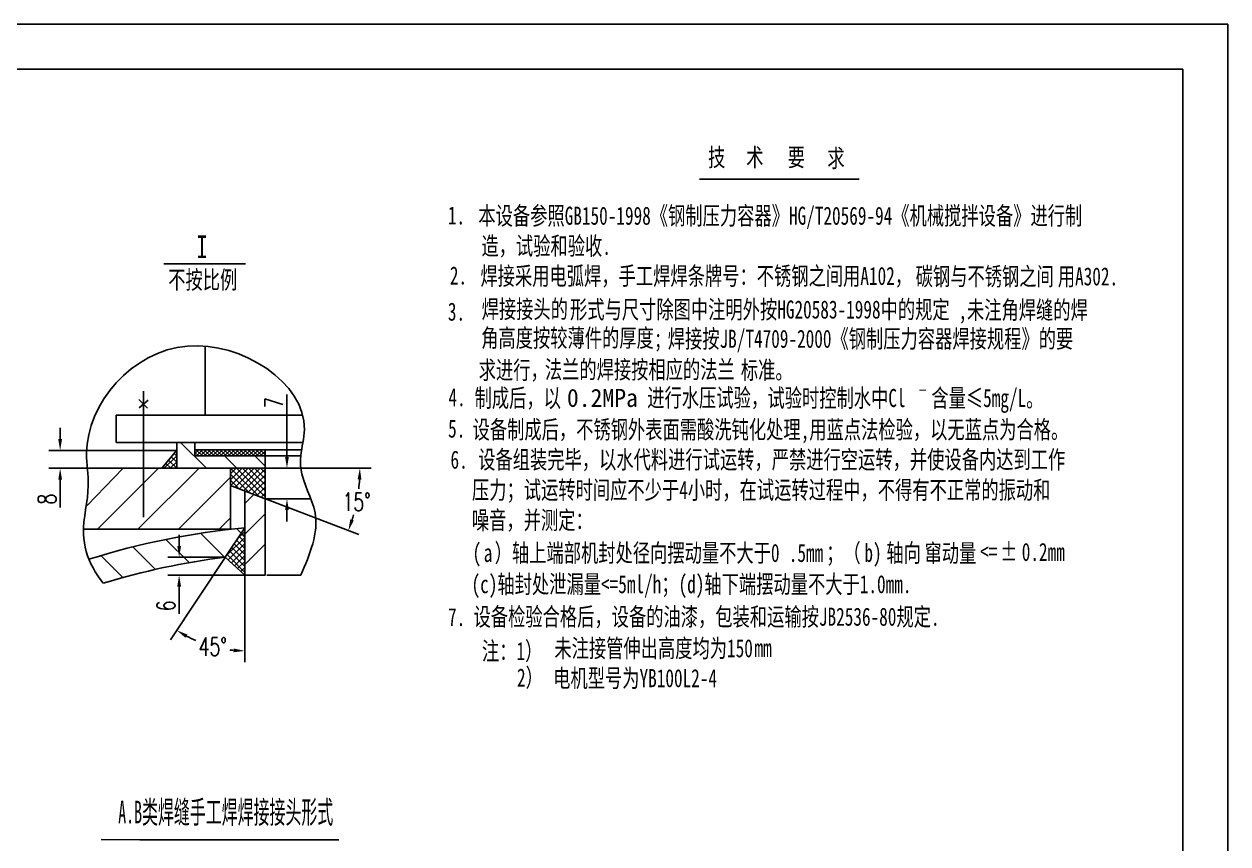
# Model space of a CAD drawing. Extents: x 0 to 594, y 0 to 841.
# Drawn here: x 327.7 to 594, y 659.7 to 841 of the extents above; entities that cross this region are included whole.
import ezdxf
from ezdxf.enums import TextEntityAlignment as Align

# ---------------------------------------------------------------- set-up
doc = ezdxf.new("R2010")
doc.units = 0
doc.header["$LTSCALE"] = 5
doc.header["$MEASUREMENT"] = 0
doc.linetypes.add('DASHED', pattern=[0.75, 0.5, -0.25])
doc.layers.get('DEFPOINTS').update_dxf_attribs({"color": 2, "linetype": 'DASHED'})
doc.layers.add('DIM', color=7, linetype='CONTINUOUS')
doc.styles.add('HZ10', font='SIMFANG.TTF', dxfattribs={"width": 0.7, "height": 10})
doc.styles.add('HZ4', font='SIMFANG.TTF', dxfattribs={"width": 0.7, "height": 4})
doc.styles.add('HZ5', font='SIMFANG.TTF', dxfattribs={"width": 0.7, "height": 5})
doc.styles.add('HZ8', font='SIMFANG.TTF', dxfattribs={"width": 0.7, "height": 8})
doc.styles.add('RMO4', font='romans.shx', dxfattribs={"width": 0.7, "height": 4})
doc.styles.get("Standard").update_dxf_attribs({"font": 'txt.shx', "height": 6, "bigfont": 'hzfsdxt.shx'})
doc.dimstyles.get("Standard").update_dxf_attribs({"dimtxt": 0.18, "dimasz": 0.18, "dimexe": 0.18, "dimexo": 0.0625, "dimgap": 0.09, "dimtad": 0, "dimtih": 1, "dimtoh": 1, "dimdec": 4, "dimzin": 0, "dimdsep": 46, "dimtxsty": 'Standard', "dimcen": 0.09, "dimadec": 0, "dimazin": 0, "dimtfac": 1, "dimtdec": 4, "dimtofl": 0, "dimtmove": 0, "dimatfit": 3, "dimfxl": 0, "dimtolj": 1, "dimtzin": 0, "dimarcsym": 0})

# ---------------------------------------------------------------- blocks, each defined once
blk = doc.blocks.new('*D105')
at = {"layer": 'DEFPOINTS', "color": 0}
for p in [(361.4885638110054, 746.695332838774), (335.7142656991487, 742.7642255799442), (358.2097135859905, 742.7642255799442)]:
    blk.add_point(p, dxfattribs=at)
at = {"layer": 'DIM', "color": 0, "lineweight": -2}
for p, q in [((335.7142656991487, 749.195332838774), (335.7142656991487, 751.695332838774)), ((361.4260638110054, 746.695332838774), (333.2142656991487, 746.695332838774)), ((358.1472135859905, 742.7642255799442), (333.2142656991487, 742.7642255799442)), ((335.7142656991487, 740.2642255799442), (335.7142656991487, 734.0975589132776))]:
    blk.add_line(p, q, dxfattribs=at)
at = {"layer": 'DIM', "color": 0}
for points in [[(335.297599032482, 749.195332838774), (336.1309323658153, 749.195332838774), (335.7142656991487, 746.695332838774)], [(335.297599032482, 740.2642255799442), (336.1309323658153, 740.2642255799442), (335.7142656991487, 742.7642255799442)]]:
    blk.add_solid(points, dxfattribs=at)
at = {"layer": 'DIM', "color": 0, "insert": (332.8142656991486, 735.9308922466109), "char_height": 4, "attachment_point": 5, "rotation": 90, "style": 'RMO4'}
blk.add_mtext('\\A1;8', dxfattribs=at)
blk = doc.blocks.new('*D106')
at = {"layer": 'DEFPOINTS', "color": 0}
for p in [(381.3805463053744, 742.7642255799442), (385.880271780337, 742.7642255799442), (381.0680463053746, 736.0011469024419)]:
    blk.add_point(p, dxfattribs=at)
at = {"layer": 'DIM', "color": 0, "lineweight": -2}
for p, q in [((385.880271780337, 745.2642255799442), (385.880271780337, 759.089225579944)), ((381.4430463053744, 742.7642255799442), (388.380271780337, 742.7642255799442)), ((381.1305463053746, 736.0011469024419), (388.380271780337, 736.0011469024419)), ((385.880271780337, 733.5011469024419), (385.880271780337, 731.0011469024419))]:
    blk.add_line(p, q, dxfattribs=at)
at = {"layer": 'DIM', "color": 0}
for points in [[(385.4636051136703, 745.2642255799442), (386.2969384470037, 745.2642255799442), (385.880271780337, 742.7642255799442)], [(385.4636051136703, 733.5011469024419), (386.2969384470037, 733.5011469024419), (385.880271780337, 736.0011469024419)]]:
    blk.add_solid(points, dxfattribs=at)
at = {"layer": 'DIM', "color": 0, "insert": (382.9802717803369, 757.2558922466109), "char_height": 4, "attachment_point": 5, "rotation": 90, "style": 'RMO4'}
blk.add_mtext('\\A1;7', dxfattribs=at)
blk = doc.blocks.new('*D107')
at = {"layer": 'DEFPOINTS', "color": 0}
for p in [(373.4180463053746, 742.7642255799443), (381.0680463053745, 742.7642255799443), (373.4180463053746, 738.9234586863366), (401.7201045377412, 738.0757333864747), (381.0680463053747, 736.0011469024421)]:
    blk.add_point(p, dxfattribs=at)
at = {"layer": 'DIM', "color": 0, "lineweight": -2}
for p, q in [((381.1305463053745, 742.7642255799444), (404.5055910172329, 742.7642255799441)), ((381.1264313863247, 735.978843711584), (401.7968637306224, 728.0827067157754))]:
    blk.add_line(p, q, dxfattribs=at)
for start, end in [(353.2646700057585, 356.2925073204154), (342.8005587691041, 344.4916152204154)]:
    blk.add_arc((363.3637232526362, 742.7642255799444), 38.64186776459665, start, end, dxfattribs=at)
at = {"layer": 'DIM', "color": 0}
for points in [[(401.5082715785766, 740.2790124126193), (402.3411687916904, 740.2520554685863), (402.0055910172329, 742.7642255799444)], [(400.6714148124307, 731.2018551526673), (399.883734859175, 731.4738932670621), (399.4614604926185, 728.9748343500976)]]:
    blk.add_solid(points, dxfattribs=at)
at = {"layer": 'DIM', "color": 0, "insert": (401.2841496551036, 735.3321864390607), "char_height": 4, "attachment_point": 5, "style": 'RMO4'}
blk.add_mtext('\\A1;15°', dxfattribs=at)
blk = doc.blocks.new('*D108')
at = {"layer": 'DEFPOINTS', "color": 0}
for p in [(376.5680463053749, 737.7201538341444), (376.5680463053749, 729.5867352694335), (372.2440507616598, 723.0841664527616), (376.5680463053745, 719.0950478152638), (366.1873687110675, 704.4201149752647)]:
    blk.add_point(p, dxfattribs=at)
at = {"layer": 'DIM', "color": 0, "lineweight": -2}
for p, q in [((372.2094432527789, 723.0321225258435), (360.1095630310368, 704.835918801784)), ((376.5680463053745, 719.0325478152639), (376.5680463053742, 699.8632666376112))]:
    blk.add_line(p, q, dxfattribs=at)
for start, end in [(241.6408604733076, 246.4641013071025), (262.9577306092015, 264.7365330050909)]:
    blk.add_arc((376.5680463053748, 729.5867352694332), 27.22346863182218, start, end, dxfattribs=at)
at = {"layer": 'DIM', "color": 0}
for points in [[(363.4224444171322, 705.2732348432284), (363.8515290215012, 705.9876092875767), (361.4938633862718, 706.9176758785096)], [(374.0898148522095, 702.8942845051602), (374.0515512980404, 702.0618300950771), (376.5680463053742, 702.363266637611)]]:
    blk.add_solid(points, dxfattribs=at)
at = {"layer": 'DIM', "color": 0, "insert": (369.4637401550144, 703.3065891802322), "char_height": 4, "attachment_point": 5, "style": 'RMO4'}
blk.add_mtext('\\A1;45°', dxfattribs=at)
blk = doc.blocks.new('*D109')
at = {"layer": 'DEFPOINTS', "color": 0}
for p in [(372.0436624366354, 723.0592049288102), (362.031236269731, 719.0950478152639), (376.5680463053746, 719.0950478152639)]:
    blk.add_point(p, dxfattribs=at)
at = {"layer": 'DIM', "color": 0, "lineweight": -2}
for p, q in [((362.031236269731, 725.5592049288102), (362.031236269731, 728.0592049288102)), ((371.9811624366354, 723.0592049288102), (359.531236269731, 723.0592049288102)), ((376.5055463053746, 719.0950478152639), (359.531236269731, 719.0950478152639)), ((362.031236269731, 716.5950478152639), (362.031236269731, 710.5617144819305))]:
    blk.add_line(p, q, dxfattribs=at)
at = {"layer": 'DIM', "color": 0}
for points in [[(361.6145696030644, 725.5592049288102), (362.4479029363977, 725.5592049288102), (362.031236269731, 723.0592049288102)], [(361.6145696030644, 716.5950478152639), (362.4479029363977, 716.5950478152639), (362.031236269731, 719.0950478152639)]]:
    blk.add_solid(points, dxfattribs=at)
at = {"layer": 'DIM', "color": 0, "insert": (359.1312362697309, 712.3283811485973), "char_height": 4, "attachment_point": 5, "rotation": 90, "style": 'RMO4'}
blk.add_mtext('\\A1;6', dxfattribs=at)

msp = doc.modelspace()

# ---------------------------------------------------------------- hatches: boundary and pattern name
at = {"layer": 'DIM'}
h = msp.add_hatch(dxfattribs=at)
h.set_pattern_fill('ANSI31', color=256, scale=1.5, angle=90, style=0)
h.set_pattern_definition([(135, (-125.5525677919667, 259.768030203013), (-3.367596045400933, -3.367596045400932), [])])
h.paths.add_polyline_path([(381.0680463053746, 745.2042220736431), (381.0680463053746, 745.4857174239924), (365.5385638110055, 745.4857174239924), (365.5385638110055, 748.4703781540129), (361.4885638110055, 748.4703781540128), (361.4885638110055, 742.7642255799442), (374.0262486024963, 742.7642255799442), (381.0680463053746, 742.7642255799442), (381.0680463053746, 742.928511119655)])
h = msp.add_hatch(dxfattribs=at)
h.set_pattern_fill('ANSI37', color=256, scale=7.5, style=0)
h.set_pattern_definition([(45, (10.74408654941954, 81.90049715224268), (-0.6629126073623882, 0.6629126073623883), []), (135, (10.74408654941954, 81.90049715224268), (-0.6629126073623883, -0.6629126073623882), [])])
h.paths.add_polyline_path([(358.2097135859905, 742.7642255799442), (361.4885638110054, 742.7642255799442), (361.4885638110053, 746.695332838774)])
h.paths.add_polyline_path([(373.4180463053745, 742.7642255799442), (373.4180463053745, 738.9234586863365), (381.0680463053746, 736.0011469024419), (381.0680463053746, 742.7642255799442)])
h.paths.add_polyline_path([(376.5680463053745, 719.095047815264), (376.5680463053748, 729.5867352694335), (372.2440507616598, 723.0841664527624)])
h = msp.add_hatch(dxfattribs=at)
h.set_pattern_fill('ANSI37', color=256, scale=5, style=0)
h.set_pattern_definition([(45, (10.74408654941954, 81.90049715224268), (-0.4419417382415922, 0.4419417382415922), []), (135, (10.74408654941954, 81.90049715224268), (-0.4419417382415922, -0.4419417382415922), [])])
h.paths.add_polyline_path([(365.5385638110055, 746.8289869885235), (365.5385638110055, 745.4857174239924), (381.0663838873843, 745.4857174239924), (381.0663838873842, 746.8289869885238)])
h = msp.add_hatch(dxfattribs=at)
h.set_pattern_fill('ANSI31', color=256, scale=2, style=0)
h.set_pattern_definition([(45, (-125.5525677919667, 259.768030203013), (-4.490128060534576, 4.490128060534577), [])])
edge = h.paths.add_edge_path()
edge.add_spline(control_points=[(349.8205723162931, 742.7642255799447), (347.2538545507235, 738.3190180284674), (342.5437503883123, 735.0302915125623), (342.4786435831524, 729.2746737015041)], knot_values=[194.2463444792411, 194.2463444792411, 194.2463444792411, 194.2463444792424, 225.0968149422416, 225.0968149422416, 225.0968149422416, 225.0968149422416], degree=3, periodic=0)
edge.add_spline(control_points=[(342.4786435831524, 729.2746737015041), (342.4786041974335, 729.27119189735), (342.4785665115634, 729.2677091904307), (342.4785305270446, 729.264225579944)], knot_values=[225.0968149422416, 225.0968149422416, 225.0968149422416, 225.0968149422416, 225.1154776296788, 225.1154776296788, 225.1154776296788, 225.1154776296788], degree=3, periodic=0)
edge.add_line((342.4785305270447, 729.2642255799442), (373.4180463053745, 729.264225579944))
edge.add_line((373.4180463053745, 729.264225579944), (373.4180463053745, 742.7642255799442))
edge.add_line((373.4180463053746, 742.7642255799442), (349.8205723162928, 742.7642255799442))
h = msp.add_hatch(dxfattribs=at)
h.set_pattern_fill('ANSI31', color=256, scale=1.5, style=0)
h.set_pattern_definition([(45, (-125.5525677919667, 259.768030203013), (-3.367596045400932, 3.367596045400933), [])])
h.paths.add_polyline_path([(376.5680463053745, 719.0950478152639), (381.0680463053745, 719.0950478152635), (381.0680463053746, 736.0011469024417), (376.5680463053749, 737.7201538341444)])
h = msp.add_hatch(dxfattribs=at)
h.set_pattern_fill('ANSI31', color=256, scale=2, angle=90, style=0)
h.set_pattern_definition([(135, (-125.5525677919667, 259.768030203013), (-4.490128060534577, -4.490128060534576), [])])
edge = h.paths.add_edge_path()
edge.add_line((376.5680463053747, 723.560035024256), (376.5680463053748, 729.5867352694338))
edge.add_arc((391.797186459048, 565.2969496886993), 164.9941221861673, 95.29600199336335, 106.8939081986573)
edge.add_spline(control_points=[(343.8498183854692, 723.170665838034), (344.7699226005982, 720.7096677042987), (345.7633935220358, 718.3498661016429), (345.2052949677801, 717.3111810521339)], knot_values=[234.6821427390002, 234.6821427390002, 234.6821427390002, 234.6821427390002, 245.483124633819, 245.483124633819, 245.483124633819, 245.483124633819], degree=3, periodic=0)
edge.add_arc((391.7971864590476, 565.2969496886992), 158.9941221861674, 95.49646255868299, 107.0401400478608, ccw=False)

# ---------------------------------------------------------------- linework, layer by layer
for p, q in [((594, 841), (0, 841)), ((594, -5.684341886080801e-14), (594, 841)), ((584, 831), (10, 831)), ((584, 9.999999999999943), (584, 831)), ((477.1121424007201, 806.7218209389287), (512.4471514051925, 806.7218209389287)), ((376.7060161000059, 787.9726048039525), (358.6814098086502, 787.9726048039525)), ((367.8018044186908, 769.7723887015455), (367.8018044186908, 754.5068070200235)), ((354.1432290716913, 759.8204324802977), (354.1432290716913, 748.5075125015759)), ((367.8018044186908, 754.5068070200235), (367.8018044186908, 760.3006532149521)), ((353.0925684209375, 757.98325739524), (355.062556321551, 756.0148577904871)), ((355.1938897224447, 757.8520314925307), (353.2239018218317, 756.1460836931964)), ((389.3668320099846, 754.5068070200235), (348.1019363398902, 754.5068070200235)), ((348.1019363398902, 754.5068070200235), (348.1019363398902, 748.4703781540128)), ((348.1019363398902, 748.4703781540128), (389.3947915716503, 748.4703781540128)), ((354.1432290716912, 748.5075125015759), (354.1432290716913, 731.9160792541054)), ((361.4885638110053, 748.4703781540128), (361.4885638110055, 742.8152351109949)), ((361.4885638110053, 748.4703781540128), (365.5385638110055, 748.4703781540128)), ((361.4885638110055, 748.4703781540128), (365.5385638110055, 748.4703781540129)), ((365.5385638110055, 748.4703781540128), (365.5385638110055, 745.4857174239924)), ((365.5385638110055, 748.4703781540128), (365.5385638110055, 745.4857174239924)), ((358.2097135859906, 742.7642255799442), (361.5775680311208, 746.8020425424052)), ((365.5385638110055, 746.8289869885238), (389.115196545872, 746.8289869885238)), ((389.115196545872, 746.8289869885238), (365.5385638110055, 746.8289869885238)), ((381.0663838873842, 746.8289869885238), (365.5385638110055, 746.8289869885236)), ((381.0663838873842, 746.8289869885238), (389.115196545872, 746.8289869885238)), ((381.0663838873842, 746.8289869885238), (381.0663838873842, 745.5167197886138)), ((365.5385638110055, 745.4857174239924), (388.9430456389724, 745.4857174239924)), ((381.0680463053746, 745.2042220736431), (381.0680463053746, 745.4857174239924)), ((381.0680463053746, 742.928511119655), (381.0680463053746, 745.2042220736431)), ((381.0680463053746, 742.7642255799442), (381.0680463053746, 742.928511119655)), ((341.6666455908727, 734.4936769768009), (349.6779262232873, 742.7609586359973)), ((341.7099924257172, 742.7642255799441), (373.4180463053745, 742.7642255799442)), ((373.4180463053745, 742.7642255799442), (381.0680463053745, 742.7642255799442)), ((373.4180463053745, 738.9234586863365), (373.4180463053745, 742.7642255799442)), ((373.4180463053745, 742.7642255799442), (374.0262486024963, 742.7642255799442)), ((373.4180463053745, 742.7388686568147), (373.4180463053745, 742.7642255799441)), ((381.0680463053746, 742.7642255799442), (388.9430456389724, 742.7642255799442)), ((381.0680463053746, 736.0011469024419), (381.0680463053746, 742.7642255799442)), ((373.4180463053745, 738.9234586863365), (381.0680463053746, 736.0011469024419)), ((373.4180463053745, 729.264225579944), (373.4180463053745, 738.7563741373586)), ((376.5680463053746, 719.0950478152639), (376.5680463053749, 737.7201538341445)), ((381.0680463053746, 736.0011469024419), (391.0845290695617, 736.0011469024419)), ((381.0680463053746, 719.0950478152633), (381.0680463053746, 736.0011469024419)), ((372.2440507616597, 723.0841664527622), (376.5680463053748, 729.5867352694336)), ((340.8736405222379, 729.2642255799441), (373.4180463053744, 729.264225579944)), ((372.2440507616597, 723.0841664527622), (376.5680463053746, 719.095047815264)), ((376.5680463053746, 719.0950478152639), (381.0680463053746, 719.0950478152636)), ((381.4291120559697, 719.0950478152636), (381.8087464083838, 719.0950478152636)), ((381.8087464083838, 719.0950478152636), (388.9430456389724, 719.0950478152633)), ((353.3154303585213, 660.5915675652991), (344.7704664523376, 660.6225949685722)), ((353.3154303585213, 660.5915675652991), (397.3683424746193, 660.5915675652991))]:
    msp.add_line(p, q, dxfattribs=at)
for radius, start, end in [(164.9941221861673, 95.29600199336332, 107.5364795472685), (158.9941221861673, 97.06413224724534, 107.040140047861)]:
    msp.add_arc((391.7971864590479, 565.2969496886992), radius, start, end, dxfattribs=at)
at = {"layer": 'DIM', "start_tangent": (0.9991693070350661, 0.04075163652009504)}
msp.add_spline([(388.9430456389724, 719.0950478152633), (392.0983109322557, 732.918955080176), (388.9430456389724, 742.7642255799442), (388.9430456389724, 745.4857174239924), (389.7343271998931, 751.2906948666404), (363.8618308029306, 769.7936619388284), (341.535312189979, 746.0416269489423), (341.9293102071949, 738.9553839461865), (340.8786495564411, 728.1947935393433), (342.9799708579482, 720.7148714454455), (345.2052949677801, 717.3111810521339)], degree=3, dxfattribs=at)

# ---------------------------------------------------------------- texts
at = {"layer": 'DIM'}
for s, height, style, width, p in [('技', 4, 'HZ4', 0.7, (479.0214107563233, 809.5429127888572)), ('术', 4, 'HZ4', 0.7, (487.4464663240592, 809.5429127888572)), ('要', 4, 'HZ4', 0.7, (496.6374322999736, 809.5429127888572)), ('求', 4, 'HZ4', 0.7, (505.4056435317775, 809.3363014130389)), ('1.', 4, 'HZ4', 0.7, (421.4737881311658, 796.6881453464509)), ('本设备参照GB150-1998《钢制压力容器》HG/T20569-94《机械搅拌设备》进行制', 4, 'HZ4', 0.7, (428.2127912043898, 796.6139911419484)), ('I', 5, 'HZ5', 0.7, (365.8994604944648, 789.2389920760883)), ('造，试验和验收.', 4, 'HZ4', 0.7, (428.8856104832926, 789.9477581222939)), ('不按比例', 4, 'HZ8', 0.7, (359.6188759502825, 782.44493553419)), ('2.', 4, 'HZ4', 0.7, (421.9131842414623, 783.3888109020031)), ('焊接采用电弧焊，手工焊焊条牌号：不锈钢之间用A102，', 4, 'HZ4', 0.7, (428.6764762980097, 783.2978396253104)), ('碳钢与不锈钢之间', 4, 'HZ4', 0.7, (524.9326649275727, 783.1958049076195)), ('用A302.', 4, 'HZ4', 0.7, (556.3713158554433, 783.1958049076195)), ('焊接接头的', 4, 'HZ4', 0.7, (428.9379472181027, 775.9576985739145)), ('形式与尺寸除图中注明外按HG20583-1998中的规定', 4, 'HZ4', 0.7, (448.4891296539527, 775.8726989196541)), (',未注角焊缝的焊', 4, 'HZ4', 0.7, (534.3765146066598, 775.7697604542441)), ('3.', 4, 'HZ4', 0.7, (421.4669783245395, 775.4012540081733)), ('角高度按较薄件的厚度;', 4, 'HZ4', 0.7, (428.833706089622, 769.583326576254)), ('焊接按JB/T4709-2000《钢制压力容器焊接规程》的要', 4, 'HZ4', 0.7, (470.0991441906932, 769.3955501304556)), ('求进行，', 4, 'HZ4', 0.7, (428.2832529342814, 762.4820184119483)), ('法兰的焊接按相应的法兰', 4, 'HZ4', 0.7, (442.9155636020992, 762.5959623991876)), ('标准。', 4, 'HZ4', 0.7, (486.2683110013073, 762.493021897204)), ('4.', 4, 'HZ4', 0.7, (421.6019666006678, 756.4766459063883)), ('制成后，以', 4, 'HZ4', 0.7, (427.3808570357283, 756.2890742818388)), ('进行水压试验，', 4, 'HZ4', 0.7, (465.5660600761227, 756.368207133097)), ('试验时控制水中Cl ˉ含量≤5mg/L。', 4, 'HZ4', 0.7, (492.1506626090214, 756.3029200846231)), ('设备制成后，不锈钢外表面需酸洗钝化处理,用蓝点法检验，以无蓝点为合格。', 4, 'HZ4', 0.7, (426.9295098987264, 749.3244257137442)), ('5.', 4, 'HZ4', 0.7, (421.5195947941766, 749.5403016221044)), ('6.', 4, 'HZ4', 0.7, (422.0496325342565, 742.6694806439541)), ('设备组装完毕，以水代料进行试运转，严禁进行空运转，并使设备内达到工作', 4, 'HZ4', 0.7, (428.1730115459291, 742.6779578670214)), ('压力；试运转时间应不少于4小时，在试运转过程中，不得有不正常的振动和', 4, 'HZ4', 0.7, (426.8036041162373, 735.9659683769985)), ('噪音，并测定：', 4, 'HZ4', 0.7, (426.7717288009522, 729.2846859142007)), ('(', 4, 'HZ4', 0.7, (426.9291174227424, 722.0736627472638)), ('a', 4, 'HZ4', 0.7, (429.3985444070614, 722.042114989727)), ('）轴上端部机封处径向摆动量不大于0', 4, 'HZ4', 0.7, (431.820166028683, 722.042114989727)), ('.5mm', 4, 'HZ4', 0.7, (496.8740285366247, 722.042114989727)), ('；（', 4, 'HZ4', 0.7, (505.1356178235436, 722.042114989727)), ('b)', 4, 'HZ4', 0.7, (513.6007599503662, 722.042114989727)), ('轴向', 4, 'HZ4', 0.7, (518.4440031936094, 722.042114989727)), ('窜动量', 4, 'HZ4', 0.7, (526.9009947371387, 721.9863740216801)), ('<=', 4, 'HZ4', 0.7, (539.1835269923881, 722.3249821944858)), ('±', 4, 'HZ4', 0.7, (543.6196577257633, 722.3249821944862)), ('0.2mm', 4, 'HZ4', 0.7, (548.3957802085574, 722.2527559434293)), ('(c)轴封处泄漏量<=5ml/h；(d)轴下端摆动量不大于1.0mm.', 4, 'HZ4', 0.7, (426.7076701388874, 715.1257453311248)), ('7.', 4, 'HZ4', 0.7, (421.5041227794941, 707.8482395853082)), ('设备检验合格后，设备的油漆，包装和运输按JB2536-80规定.', 4, 'HZ4', 0.7, (427.1493569438454, 707.9278668907118)), ('   注：1）', 4, 'HZ4', 0.7, (423.2822209211891, 700.3359964569865)), ('未注接管伸出高度均为150', 4, 'HZ4', 0.7, (445.0238027694887, 700.9533910363743)), ('mm', 4, 'HZ4', 0.7, (489.2783961108589, 701.0265799504073)), ('2）', 4, 'HZ4', 0.7, (436.7623148995145, 694.472909527467)), ('电机型号为YB100L2-4', 4, 'HZ4', 0.7, (444.7640894793568, 694.3377799768086)), ('A.B类焊缝手工焊焊接接头形式', 5, 'HZ10', 0.5166684724319647, (348.5548812364438, 664.2107342118261))]:
    msp.add_text(s, height=height, dxfattribs=dict(at, style=style, width=width)).set_placement(p)
at = {"layer": 'DIM', "style": 'HZ4', "width": 0.94510719345124}
msp.add_text('0.2MPa', height=4, dxfattribs=at).set_placement((447.805828805409, 756.324618763455), (463.4997169042317, 756.324618763455), align=Align.FIT)

# ---------------------------------------------------------------- dimensions: what is measured, and where the dimension line sits
at = {"layer": 'DIM'}
for base, p1, p2, text, picture, middle in [((385.880271780337, 742.7642255799442), (381.0680463053746, 736.0011469024419), (381.3805463053744, 742.7642255799442), '7', '*D106', (385.8802717803369, 757.2558922466109)), ((362.031236269731, 719.0950478152639), (372.0436624366354, 723.0592049288102), (376.5680463053746, 719.0950478152639), '6', '*D109', (362.0312362697309, 712.3283811485973))]:
    dim = msp.add_linear_dim(base=base, p1=p1, p2=p2, angle=90, text=text, dimstyle='Standard', override={"dimasz": 2.5, "dimexe": 2.5, "dimgap": 0.9, "dimtad": 1, "dimtih": 0, "dimtoh": 0, "dimdec": 0, "dimtxsty": 'RMO4', "dimtfac": 2, "dimtdec": 0, "dimatfit": 0}, dxfattribs=at)
    dim.commit()
    dim.dimension.update_dxf_attribs({"geometry": picture, "text_midpoint": middle, "dimtype": 160})
dim = msp.add_linear_dim(base=(335.7142656991487, 742.7642255799442), p1=(361.4885638110054, 746.695332838774), p2=(358.2097135859905, 742.7642255799442), angle=90, text='8', dimstyle='Standard', override={"dimasz": 2.5, "dimexe": 2.5, "dimgap": 0.9, "dimtad": 1, "dimtih": 0, "dimtoh": 0, "dimdec": 0, "dimtxsty": 'RMO4', "dimtfac": 2, "dimtdec": 0, "dimatfit": 0}, dxfattribs=at)
dim.commit()
dim.dimension.update_dxf_attribs({"geometry": '*D105', "text_midpoint": (332.8142656991486, 735.9308922466109)})
for base, line1, line2, text, picture, middle in [((401.7201045377412, 738.0757333864747), ((373.4180463053745, 742.7642255799442), (381.0680463053745, 742.7642255799442)), ((373.4180463053744, 738.9234586863364), (381.0680463053746, 736.001146902442)), '15%%d', '*D107', (401.2841496551036, 735.3321864390607)), ((366.1873687110675, 704.4201149752647), ((376.5680463053746, 719.0950478152639), (376.5680463053749, 737.7201538341445)), ((372.2440507616598, 723.0841664527617), (376.5680463053749, 729.5867352694336)), '45%%d', '*D108', (369.4637401550144, 703.3065891802322))]:
    dim = msp.add_angular_dim_2l(base=base, line1=line1, line2=line2, text=text, dimstyle='Standard', override={"dimasz": 2.5, "dimexe": 2.5, "dimgap": 0.9, "dimtad": 1, "dimdec": 0, "dimtxsty": 'RMO4', "dimtfac": 2, "dimtdec": 0, "dimatfit": 0}, dxfattribs=at)
    dim.commit()
    dim.dimension.update_dxf_attribs({"geometry": picture, "text_midpoint": middle, "dimtype": 162})

doc.saveas('drawing.dxf')
